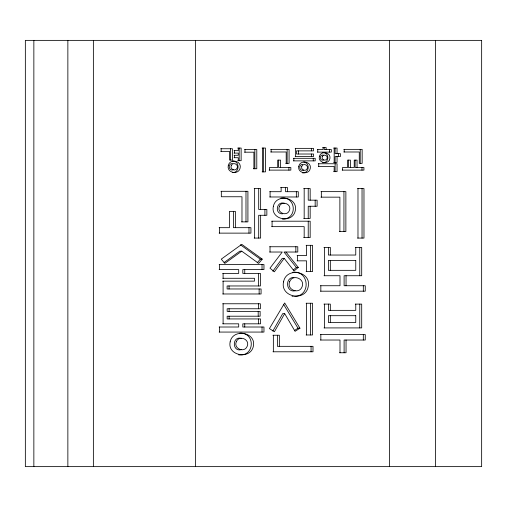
<?xml version="1.0" encoding="UTF-8"?>
<svg xmlns="http://www.w3.org/2000/svg" width="507" height="507" viewBox="0 0 507 507"><rect width="100%" height="100%" fill="white"/><g stroke="black" fill="none" stroke-linecap="round" stroke-linejoin="round"><path stroke-width="0.76" d="M272.855 331.052L282.741 313.592L284.68 313.592L295.068 331.325L299.954 328.2L284.68 302.964L269.413 328.599L274.414 331.724L284.68 313.592M272.861 271.194L282.247 258.336L284.18 258.336L294.066 270.953L298.287 267.43L285.961 252.03M284.18 258.336L274.357 271.809L269.971 268.171L282.241 252.03L269.61 252.03M257.195 262.86L260.306 259.134L262.246 259.134L258.69 263.399L241.757 251.174L239.817 251.174L224.138 262.493M293.331 269.952L296.348 267.43L298.287 267.43M241.757 251.174L224.823 263.399L221.267 259.134L241.757 244.355L262.246 259.134M294.352 330.545L298.015 328.2L299.954 328.2M232.25 163.508C227.313 163.533 228.872 171.677 233.474 169.801M293.902 277.437C284.516 277.291 286.037 292.976 295.175 290.771M302.578 164.407C297.977 164.42 299.447 171.93 303.706 170.2M241.3 349.627C231.997 352.27 232.003 335.729 241.3 338.378M323.688 160.035C319.188 161.682 319.188 153.57 323.688 155.218M232.276 172.633C240.007 173.039 240.001 160.561 232.276 160.96M292.71 272.272C309.2 270.142 311.311 295.993 294.586 296.361M322.693 162.741C329.588 163.121 329.588 152.189 322.693 152.569M282.412 219.094C298.002 219.271 296.158 195.778 280.91 198.091M302.578 172.938C309.27 173.413 310.474 162.874 303.75 161.999M322.68 147.569L326.153 147.569L326.153 149.559M237.751 148.057L241.136 148.057L241.136 160.687L237.751 160.687M262.113 148.057L265.491 148.057L265.491 171.873L262.113 171.873M333.669 148.057L337.054 148.057L337.054 153.634M295.169 148.361L313.491 148.361L313.491 150.877L296.494 150.877L296.494 154.02L313.548 154.02L313.548 156.505L295.169 156.505M220.722 148.741L232.428 148.741L232.428 160.06L229.544 160.06L229.544 151.365L220.741 151.365M270.751 149.369L289.079 149.369L289.079 163.343L285.701 163.343M343.835 149.369L362.156 149.369L362.156 163.343L359.273 163.343L359.273 151.992L343.778 151.992M244.615 149.533L256.789 149.533L256.789 168.755L253.405 168.755M317.35 149.559L323.086 149.559L323.086 147.569M234.019 150.655L238.252 150.655L238.252 148.057M270.7 151.992L286.195 151.992L286.195 163.343M317.338 152.106L331.337 152.106L331.337 149.559L324.214 149.559L324.214 147.569M244.532 152.189L253.906 152.189L253.906 168.755M234.019 153.089L238.252 153.089L238.252 155.275L234.019 155.275M234.019 157.709L238.252 157.709L238.252 160.687M293.477 158.311L315.202 158.311L315.202 160.877L293.477 160.877M333.669 162.411L337.054 162.411L337.054 156.562M318.32 163.748L337.054 163.748L337.054 171.651L333.669 171.651M318.333 166.372L334.164 166.372L334.164 171.651M269.122 170.118L290.841 170.118L290.841 167.494L278.647 167.494L278.647 160.117M342.2 170.118L363.925 170.118L363.925 167.494L355.122 167.494L355.122 160.117M280.612 187.546L287.513 187.546L287.513 191.697M254.197 188.572L260.636 188.572L260.636 209.429M303.731 188.572L310.17 188.572L310.17 200.164M357.543 188.572L363.975 188.572L363.975 238.075L357.543 238.075M220.951 191.297L247.917 191.297L247.917 221.876L241.522 221.876M320.982 191.64L345.875 191.64L345.875 231.598L339.443 231.598M269.718 191.697L281.132 191.697L281.132 187.546M269.711 196.982L298.287 196.982L298.287 191.697L285.574 191.697L285.574 187.546M320.944 197.153L339.88 197.153L339.88 231.598M303.731 218.409L310.17 218.409L310.17 206.248M271.695 221.198L310.17 221.198L310.17 237.618L303.731 237.618M271.708 226.648L304.175 226.648L304.175 237.618M219.125 227.675L229.43 227.675L229.43 211.362L235.368 211.362L235.368 227.675M219.176 233.131L250.921 233.131L250.921 227.675L233.435 227.675L233.435 211.362M254.197 238.075L260.636 238.075L260.636 215.285M306.12 245.325L312.553 245.325L312.553 271.581L306.12 271.581M269.629 246.744L297.786 246.744L297.786 252.03L284.021 252.03L296.348 267.43M323.935 247.422L330.33 247.422L330.33 255.04M355.306 247.422L361.7 247.422L361.7 275.732L344.107 275.732L344.107 285.733L365.255 285.733L365.255 291.189L320.456 291.189M297.127 255.553L306.558 255.553L306.558 245.325M297.127 260.839L306.558 260.839L306.558 271.581M219.163 264.534L263.963 264.534L263.963 269.591L242.815 269.591L242.815 273.4L260.414 273.4L260.414 285.961L227.104 285.961L227.104 288.971L261.08 288.971L261.08 293.978L222.744 293.978M219.138 269.591L238.702 269.591L238.702 273.4L222.719 273.4M324.011 275.732L339.994 275.732L339.994 285.733L320.43 285.733M222.731 278.286L254.47 278.286L254.47 281.132L222.731 281.132M306.12 303.249L312.553 303.249L312.553 334.962L306.12 334.962M222.712 303.763L260.357 303.763L260.357 308.763L227.155 308.763L227.155 311.374L260.135 311.374L260.135 316.21L227.155 316.21L227.155 318.935L260.522 318.935L260.522 323.827L242.815 323.827L242.815 327.009L263.963 327.009L263.963 332.066L219.163 332.066M323.935 304.105L330.33 304.105L330.33 310.354M355.306 304.105L361.7 304.105L361.7 327.915L324.005 327.915M222.719 323.827L238.702 323.827L238.702 327.009L219.138 327.009M320.456 334.569L365.255 334.569L365.255 340.026L344.107 340.026L344.107 352.758M272.918 335.247L279.351 335.247L279.351 346.332M320.43 340.026L339.994 340.026L339.994 352.758M272.969 351.788L313.003 351.788L313.003 346.332L277.411 346.332L277.411 335.247M339.563 352.758L346.047 352.758L346.047 340.026M239.817 333.086C255.984 332.617 254.539 357.004 238.632 354.862M292.089 296.24L293.338 296.361M284.478 203.459C276.784 200.278 274.084 213.878 282.412 213.865M240.457 244.818L260.306 259.134M283.546 304.295L298.015 328.2M435.595 40.37L435.595 466.63M389.541 40.37L389.541 466.63M363.316 285.733L363.316 291.189M363.316 334.569L363.316 340.026M361.985 167.494L361.985 170.118M362.042 188.572L362.042 238.075M360.224 149.369L360.224 163.343M359.761 247.422L359.761 275.732M359.761 304.105L359.761 327.915M357.98 188.572L357.98 238.075M357.055 167.494L357.055 160.117L354.228 160.117L354.228 167.494L348.467 167.494L348.467 160.117M355.762 247.422L355.762 255.04L328.39 255.04L328.39 247.422M355.762 304.105L355.762 310.354L328.39 310.354L328.39 304.105M350.407 167.494L350.407 160.117L347.574 160.117L347.574 167.494L342.555 167.494L342.555 170.118M346.047 275.732L346.047 285.733M344.209 149.369L344.209 151.992M343.936 191.64L343.936 231.598M338.454 153.634L338.454 156.562M335.114 148.057L335.114 153.634L340.387 153.634L340.387 156.562L335.114 156.562L335.114 162.411M335.114 163.748L335.114 171.651M334.164 148.057L334.164 162.411M330.33 260.383L330.33 270.332M330.33 315.696L330.33 322.515M329.398 149.559L329.398 152.106M324.391 247.422L324.391 275.732M324.391 304.105L324.391 327.915M321.337 191.64L321.337 197.153M320.836 285.733L320.836 291.189M320.836 334.569L320.836 340.026M318.732 163.748L318.732 166.372M317.769 149.559L317.769 152.106M315.17 200.164L315.17 206.248M313.263 158.311L313.263 160.877M311.609 154.02L311.609 156.505M311.552 148.361L311.552 150.877M311.064 346.332L311.064 351.788M310.62 245.325L310.62 271.581M310.62 303.249L310.62 334.962M308.231 188.572L308.231 200.164L317.109 200.164L317.109 206.248L308.231 206.248L308.231 218.409M308.231 221.198L308.231 237.618M306.558 303.249L306.558 334.962M304.175 188.572L304.175 218.409M298.427 150.877L298.427 154.02M297.565 255.553L297.565 260.839M296.348 191.697L296.348 196.982M295.847 246.744L295.847 252.03M295.543 148.361L295.543 156.505M293.838 158.311L293.838 160.877M288.901 167.494L288.901 170.118M287.139 149.369L287.139 163.343M280.586 167.494L280.586 160.117L277.703 160.117L277.703 167.494L269.477 167.494L269.477 170.118M273.355 335.247L273.355 351.788M272.075 221.198L272.075 226.648M271.131 149.369L271.131 151.992M270.079 191.697L270.079 196.982M270.022 246.744L270.022 252.03M264.914 209.429L264.914 215.285M263.558 148.057L263.558 171.873M262.607 148.057L262.607 171.873M262.03 264.534L262.03 269.591M262.03 327.009L262.03 332.066M259.14 288.971L259.14 293.978M258.697 188.572L258.697 209.429L266.853 209.429L266.853 215.285L258.697 215.285L258.697 238.075M258.583 318.935L258.583 323.827M258.475 273.4L258.475 285.961M258.418 303.763L258.418 308.763M258.196 311.374L258.196 316.21M254.85 149.533L254.85 168.755M254.641 188.572L254.641 238.075M248.981 227.675L248.981 233.131M245.984 191.297L245.984 221.876M244.982 149.533L244.982 152.189M244.754 269.591L244.754 273.4M244.754 323.827L244.754 327.009M241.978 221.876L241.978 196.754L221.325 196.754L221.325 191.297M239.196 148.057L239.196 160.687M234.43 150.655L234.43 153.089M234.43 155.275L234.43 157.709M230.489 148.741L230.489 160.06M229.094 308.763L229.094 311.374M229.094 316.21L229.094 318.935M229.044 285.961L229.044 288.971M223.099 273.4L223.099 278.286M223.099 281.132L223.099 293.978M223.099 303.763L223.099 323.827M221.153 148.741L221.153 151.365M219.544 227.675L219.544 233.131M219.544 264.534L219.544 269.591M219.544 327.009L219.544 332.066M195.398 40.37L195.398 466.63M93.37 40.37L93.37 466.63M67.862 40.37L67.862 466.63M33.855 40.37L33.855 466.63M230.153 341.864C227.079 355.946 250.686 359.995 253.361 346.211C256.46 332.085 232.846 328.086 230.153 341.864M228.277 165.643C226.559 173.026 238.803 175.34 240.134 167.975C241.864 160.567 229.582 158.247 228.277 165.643M283.546 281.886C279.978 297.229 305.429 302.045 308.199 286.734C311.805 271.334 286.271 266.505 283.546 281.886M273.355 206.419C270.351 219.861 292.729 224.037 295.289 210.62C298.281 197.21 275.871 193.066 273.355 206.419M298.788 166.302C297.197 173.356 308.915 175.492 310.252 168.527C311.837 161.473 300.119 159.337 298.788 166.302M319.347 156.644C317.902 163.108 328.663 165.117 329.892 158.666C331.331 152.214 320.557 150.224 319.347 156.644M231.224 165.536C229.563 169.319 235.673 171.917 237.181 168.026C238.848 164.255 232.7 161.6 231.224 165.536M289.674 281.664C286.221 289.529 298.921 294.922 302.064 286.842C305.525 278.989 292.754 273.476 289.674 281.664M236.306 341.737C233.283 348.626 244.456 353.322 247.207 346.268C250.23 339.379 239.057 334.683 236.306 341.737M279.357 206.4C276.607 212.737 286.861 216.958 289.389 210.525C292.152 204.213 281.848 199.954 279.357 206.4M322.23 156.638C320.906 159.686 325.843 161.714 327.053 158.615C328.384 155.579 323.428 153.532 322.23 156.638M301.754 166.271C300.226 169.763 305.898 172.152 307.286 168.558C308.814 165.067 303.142 162.677 301.754 166.271M481.65 40.37L25.35 40.37L25.35 466.63L481.65 466.63L481.65 40.37M355.762 260.383L328.39 260.383L328.39 270.332L355.762 270.332L355.762 260.383M355.762 315.696L328.39 315.696L328.39 322.515L355.762 322.515L355.762 315.696"/></g></svg>
